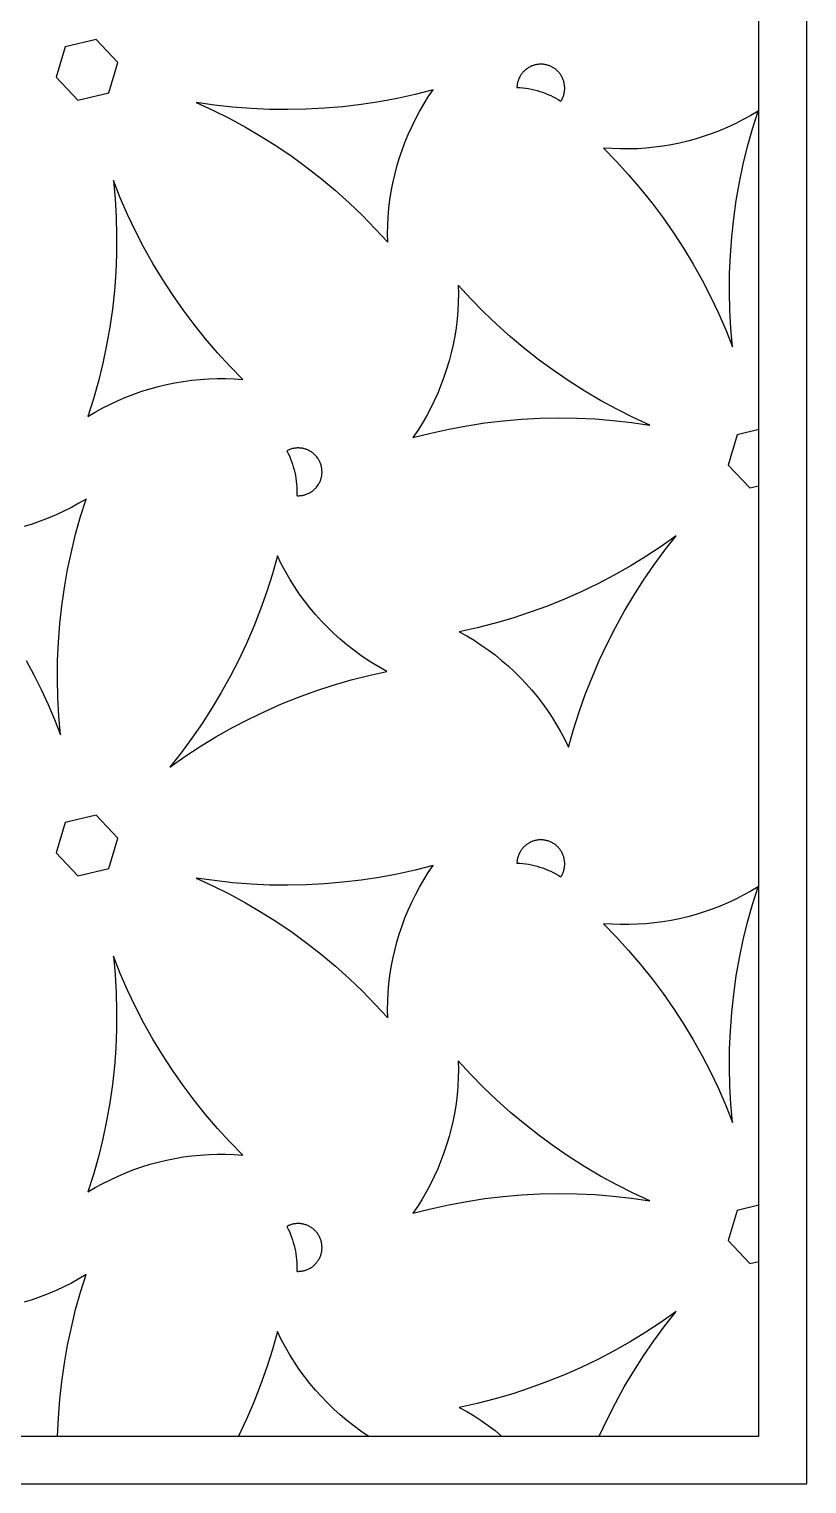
# Model space of a CAD drawing. Header units: millimetres. Extents: x 673 to 1358, y 599 to 1000.
# Drawn here: x 1260.9 to 1358.3, y 598.8 to 781.1 of the extents above; entities that cross this region are included whole.
import ezdxf

# ---------------------------------------------------------------- set-up
doc = ezdxf.new("R2010")
doc.units = ezdxf.units.MM
doc.layers.add('Layer 01', color=12, linetype='Continuous', true_color=0xde0000)

msp = doc.modelspace()

# ---------------------------------------------------------------- linework, layer by layer
at = {"layer": 'Layer 01'}
for p, q in [((1358.34, 598.75), (1358.34, 999.58)), ((1352.34, 604.75), (1352.34, 993.58)), ((1265.43, 778.86), (1264.3, 775.05)), ((1269.29, 779.78), (1265.43, 778.86)), ((1272.01, 776.9), (1269.29, 779.78)), ((1270.88, 773.09), (1272.01, 776.9)), ((1264.3, 775.05), (1267.02, 772.17)), ((1322.31, 774.99), (1322.27, 774.89)), ((1322.36, 775.08), (1322.31, 774.99)), ((1322.41, 775.17), (1322.36, 775.08)), ((1322.46, 775.26), (1322.41, 775.17)), ((1322.52, 775.35), (1322.46, 775.26)), ((1322.58, 775.43), (1322.52, 775.35)), ((1322.64, 775.52), (1322.58, 775.43)), ((1322.7, 775.6), (1322.64, 775.52)), ((1322.77, 775.68), (1322.7, 775.6)), ((1322.84, 775.75), (1322.77, 775.68)), ((1322.92, 775.83), (1322.84, 775.75)), ((1322.99, 775.9), (1322.92, 775.83)), ((1323.07, 775.97), (1322.99, 775.9)), ((1323.15, 776.04), (1323.07, 775.97)), ((1323.23, 776.1), (1323.15, 776.04)), ((1323.32, 776.16), (1323.23, 776.1)), ((1323.41, 776.22), (1323.32, 776.16)), ((1323.49, 776.27), (1323.41, 776.22)), ((1323.59, 776.32), (1323.49, 776.27)), ((1323.68, 776.37), (1323.59, 776.32)), ((1323.77, 776.41), (1323.68, 776.37)), ((1323.87, 776.46), (1323.77, 776.41)), ((1323.97, 776.49), (1323.87, 776.46)), ((1324.06, 776.53), (1323.97, 776.49)), ((1324.16, 776.56), (1324.06, 776.53)), ((1324.26, 776.59), (1324.16, 776.56)), ((1324.37, 776.61), (1324.26, 776.59)), ((1324.47, 776.63), (1324.37, 776.61)), ((1324.57, 776.65), (1324.47, 776.63)), ((1324.67, 776.66), (1324.57, 776.65)), ((1324.78, 776.67), (1324.67, 776.66)), ((1324.88, 776.68), (1324.78, 776.67)), ((1324.99, 776.68), (1324.88, 776.68)), ((1325.09, 776.68), (1324.99, 776.68)), ((1325.19, 776.68), (1325.09, 776.68)), ((1325.3, 776.67), (1325.19, 776.68)), ((1325.4, 776.66), (1325.3, 776.67)), ((1325.51, 776.64), (1325.4, 776.66)), ((1325.61, 776.62), (1325.51, 776.64)), ((1325.71, 776.6), (1325.61, 776.62)), ((1325.81, 776.57), (1325.71, 776.6)), ((1325.91, 776.54), (1325.81, 776.57)), ((1326.01, 776.51), (1325.91, 776.54)), ((1326.11, 776.47), (1326.01, 776.51)), ((1326.2, 776.43), (1326.11, 776.47)), ((1326.3, 776.39), (1326.2, 776.43)), ((1326.39, 776.34), (1326.3, 776.39)), ((1326.48, 776.29), (1326.39, 776.34)), ((1326.57, 776.24), (1326.48, 776.29)), ((1326.66, 776.19), (1326.57, 776.24)), ((1326.75, 776.13), (1326.66, 776.19)), ((1326.83, 776.06), (1326.75, 776.13)), ((1326.91, 776), (1326.83, 776.06)), ((1326.99, 775.93), (1326.91, 776)), ((1327.07, 775.86), (1326.99, 775.93)), ((1327.14, 775.79), (1327.07, 775.86)), ((1327.22, 775.71), (1327.14, 775.79)), ((1327.28, 775.63), (1327.22, 775.71)), ((1327.35, 775.55), (1327.28, 775.63)), ((1327.41, 775.47), (1327.35, 775.55)), ((1327.48, 775.39), (1327.41, 775.47)), ((1327.53, 775.3), (1327.48, 775.39)), ((1327.59, 775.21), (1327.53, 775.3)), ((1327.64, 775.12), (1327.59, 775.21)), ((1327.69, 775.03), (1327.64, 775.12)), ((1327.73, 774.93), (1327.69, 775.03)), ((1327.77, 774.84), (1327.73, 774.93)), ((1267.02, 772.17), (1270.88, 773.09)), ((1311.51, 773.47), (1309.28, 772.89)), ((1310.91, 772.58), (1311.51, 773.47)), ((1322.03, 773.99), (1322.02, 773.88)), ((1322.02, 773.88), (1322.02, 773.78)), ((1322.02, 773.78), (1322.38, 773.76)), ((1322.04, 774.09), (1322.03, 773.99)), ((1322.06, 774.19), (1322.04, 774.09)), ((1322.08, 774.3), (1322.06, 774.19)), ((1322.1, 774.4), (1322.08, 774.3)), ((1322.13, 774.5), (1322.1, 774.4)), ((1322.16, 774.6), (1322.13, 774.5)), ((1322.19, 774.7), (1322.16, 774.6)), ((1322.23, 774.79), (1322.19, 774.7)), ((1322.27, 774.89), (1322.23, 774.79)), ((1322.38, 773.76), (1322.74, 773.73)), ((1322.74, 773.73), (1323.11, 773.68)), ((1323.11, 773.68), (1323.47, 773.62)), ((1323.47, 773.62), (1323.82, 773.56)), ((1323.82, 773.56), (1324.18, 773.48)), ((1324.18, 773.48), (1324.53, 773.38)), ((1324.53, 773.38), (1324.88, 773.28)), ((1324.88, 773.28), (1325.23, 773.16)), ((1325.23, 773.16), (1325.57, 773.04)), ((1327.81, 774.74), (1327.77, 774.84)), ((1327.85, 774.64), (1327.81, 774.74)), ((1327.88, 774.54), (1327.85, 774.64)), ((1327.91, 774.44), (1327.88, 774.54)), ((1327.93, 774.34), (1327.91, 774.44)), ((1327.92, 773), (1327.94, 773.1)), ((1327.95, 774.24), (1327.93, 774.34)), ((1327.94, 773.1), (1327.96, 773.2)), ((1327.97, 774.14), (1327.95, 774.24)), ((1327.96, 773.2), (1327.98, 773.3)), ((1327.98, 774.03), (1327.97, 774.14)), ((1327.99, 773.93), (1327.98, 774.03)), ((1327.98, 773.3), (1327.99, 773.41)), ((1328, 773.82), (1327.99, 773.93)), ((1327.99, 773.41), (1328, 773.51)), ((1328, 773.72), (1328, 773.82)), ((1328, 773.62), (1328, 773.72)), ((1328, 773.51), (1328, 773.62)), ((1284.11, 771.57), (1281.83, 771.9)), ((1281.83, 771.9), (1283.92, 770.94)), ((1286.4, 771.31), (1284.11, 771.57)), ((1288.7, 771.13), (1286.4, 771.31)), ((1300.2, 771.35), (1297.91, 771.16)), ((1302.49, 771.63), (1300.2, 771.35)), ((1304.77, 771.97), (1302.49, 771.63)), ((1307.03, 772.4), (1304.77, 771.97)), ((1309.28, 772.89), (1307.03, 772.4)), ((1309.81, 770.75), (1310.35, 771.68)), ((1310.35, 771.68), (1310.91, 772.58)), ((1325.57, 773.04), (1325.9, 772.9)), ((1325.9, 772.9), (1326.24, 772.75)), ((1326.24, 772.75), (1326.56, 772.59)), ((1326.56, 772.59), (1326.89, 772.42)), ((1326.89, 772.42), (1327.2, 772.24)), ((1327.2, 772.24), (1327.51, 772.04)), ((1327.51, 772.04), (1327.57, 772.13)), ((1327.57, 772.13), (1327.62, 772.22)), ((1327.62, 772.22), (1327.67, 772.31)), ((1327.67, 772.31), (1327.72, 772.41)), ((1327.72, 772.41), (1327.76, 772.5)), ((1327.76, 772.5), (1327.8, 772.6)), ((1327.8, 772.6), (1327.83, 772.7)), ((1327.83, 772.7), (1327.87, 772.8)), ((1327.87, 772.8), (1327.9, 772.9)), ((1327.9, 772.9), (1327.92, 773)), ((1283.92, 770.94), (1285.98, 769.9)), ((1285.98, 769.9), (1288, 768.8)), ((1291, 771.02), (1288.7, 771.13)), ((1293.3, 770.99), (1291, 771.02)), ((1295.61, 771.04), (1293.3, 770.99)), ((1297.91, 771.16), (1295.61, 771.04)), ((1308.84, 768.85), (1309.31, 769.81)), ((1309.31, 769.81), (1309.81, 770.75)), ((1350.37, 769.74), (1349.42, 769.25)), ((1351.31, 770.25), (1350.37, 769.74)), ((1352.22, 770.8), (1351.31, 770.25)), ((1351.53, 768.6), (1352.22, 770.8)), ((1288, 768.8), (1289.99, 767.63)), ((1289.99, 767.63), (1291.93, 766.39)), ((1307.99, 766.89), (1308.4, 767.88)), ((1308.4, 767.88), (1308.84, 768.85)), ((1345.47, 767.65), (1344.45, 767.33)), ((1346.48, 768), (1345.47, 767.65)), ((1347.47, 768.39), (1346.48, 768)), ((1348.45, 768.8), (1347.47, 768.39)), ((1349.42, 769.25), (1348.45, 768.8)), ((1350.91, 766.38), (1351.53, 768.6)), ((1291.93, 766.39), (1293.84, 765.1)), ((1307.28, 764.88), (1307.62, 765.89)), ((1307.62, 765.89), (1307.99, 766.89)), ((1332.84, 766.17), (1334.45, 764.52)), ((1333.9, 766.1), (1332.84, 766.17)), ((1334.97, 766.06), (1333.9, 766.1)), ((1336.03, 766.06), (1334.97, 766.06)), ((1337.1, 766.09), (1336.03, 766.06)), ((1338.17, 766.16), (1337.1, 766.09)), ((1339.23, 766.27), (1338.17, 766.16)), ((1340.28, 766.41), (1339.23, 766.27)), ((1341.34, 766.59), (1340.28, 766.41)), ((1342.38, 766.8), (1341.34, 766.59)), ((1343.42, 767.05), (1342.38, 766.8)), ((1344.45, 767.33), (1343.42, 767.05)), ((1350.36, 764.14), (1350.91, 766.38)), ((1293.84, 765.1), (1295.7, 763.74)), ((1306.98, 763.86), (1307.28, 764.88)), ((1334.45, 764.52), (1336, 762.82)), ((1349.89, 761.89), (1350.36, 764.14)), ((1295.7, 763.74), (1297.51, 762.32)), ((1297.51, 762.32), (1299.28, 760.84)), ((1306.47, 761.79), (1306.71, 762.83)), ((1306.71, 762.83), (1306.98, 763.86)), ((1336, 762.82), (1337.5, 761.08)), ((1272.32, 759.95), (1271.47, 762.09)), ((1271.47, 762.09), (1271.68, 759.8)), ((1299.28, 760.84), (1300.99, 759.3)), ((1306.11, 759.68), (1306.27, 760.74)), ((1306.27, 760.74), (1306.47, 761.79)), ((1337.5, 761.08), (1338.94, 759.28)), ((1349.49, 759.62), (1349.89, 761.89)), ((1271.68, 759.8), (1271.81, 757.5)), ((1273.24, 757.84), (1272.32, 759.95)), ((1300.99, 759.3), (1302.66, 757.71)), ((1305.89, 757.56), (1305.98, 758.62)), ((1305.98, 758.62), (1306.11, 759.68)), ((1338.94, 759.28), (1340.32, 757.43)), ((1349.17, 757.34), (1349.49, 759.62)), ((1271.81, 757.5), (1271.86, 755.2)), ((1274.23, 755.76), (1273.24, 757.84)), ((1302.66, 757.71), (1304.27, 756.06)), ((1305.83, 756.5), (1305.89, 757.56)), ((1340.32, 757.43), (1341.64, 755.54)), ((1348.92, 755.05), (1349.17, 757.34)), ((1271.86, 755.2), (1271.84, 752.89)), ((1275.29, 753.71), (1274.23, 755.76)), ((1304.27, 756.06), (1305.82, 754.36)), ((1305.81, 755.43), (1305.83, 756.5)), ((1305.82, 754.36), (1305.81, 755.43)), ((1341.64, 755.54), (1342.89, 753.61)), ((1348.75, 752.75), (1348.92, 755.05)), ((1276.41, 751.7), (1275.29, 753.71)), ((1342.89, 753.61), (1344.08, 751.64)), ((1271.84, 752.89), (1271.75, 750.59)), ((1277.6, 749.73), (1276.41, 751.7)), ((1344.08, 751.64), (1345.21, 749.63)), ((1348.65, 750.45), (1348.75, 752.75)), ((1271.75, 750.59), (1271.58, 748.29)), ((1278.86, 747.8), (1277.6, 749.73)), ((1345.21, 749.63), (1346.27, 747.58)), ((1348.63, 748.15), (1348.65, 750.45)), ((1271.58, 748.29), (1271.33, 746)), ((1280.18, 745.91), (1278.86, 747.8)), ((1316.23, 747.29), (1314.67, 748.98)), ((1314.67, 748.98), (1314.69, 747.92)), ((1314.69, 747.92), (1314.67, 746.85)), ((1346.27, 747.58), (1347.26, 745.5)), ((1348.69, 745.85), (1348.63, 748.15)), ((1271.33, 746), (1271, 743.72)), ((1281.56, 744.07), (1280.18, 745.91)), ((1314.61, 745.78), (1314.52, 744.72)), ((1314.67, 746.85), (1314.61, 745.78)), ((1317.84, 745.64), (1316.23, 747.29)), ((1348.82, 743.55), (1348.69, 745.85)), ((1283, 742.27), (1281.56, 744.07)), ((1314.52, 744.72), (1314.39, 743.66)), ((1319.5, 744.05), (1317.84, 745.64)), ((1321.22, 742.51), (1319.5, 744.05)), ((1347.26, 745.5), (1348.18, 743.39)), ((1271, 743.72), (1270.61, 741.46)), ((1284.49, 740.52), (1283, 742.27)), ((1314.22, 742.61), (1314.02, 741.56)), ((1314.39, 743.66), (1314.22, 742.61)), ((1322.99, 741.03), (1321.22, 742.51)), ((1348.18, 743.39), (1349.03, 741.25)), ((1349.03, 741.25), (1348.82, 743.55)), ((1270.61, 741.46), (1270.13, 739.2)), ((1286.05, 738.82), (1284.49, 740.52)), ((1313.79, 740.52), (1313.52, 739.49)), ((1314.02, 741.56), (1313.79, 740.52)), ((1324.8, 739.61), (1322.99, 741.03)), ((1270.13, 739.2), (1269.59, 736.96)), ((1287.66, 737.17), (1286.05, 738.82)), ((1313.21, 738.46), (1312.87, 737.45)), ((1313.52, 739.49), (1313.21, 738.46)), ((1326.66, 738.25), (1324.8, 739.61)), ((1269.59, 736.96), (1268.97, 734.74)), ((1278.11, 736.54), (1279.16, 736.76)), ((1279.16, 736.76), (1280.21, 736.93)), ((1280.21, 736.93), (1281.27, 737.08)), ((1281.27, 737.08), (1282.33, 737.18)), ((1282.33, 737.18), (1283.4, 737.25)), ((1283.4, 737.25), (1284.46, 737.29)), ((1284.46, 737.29), (1285.53, 737.29)), ((1285.53, 737.29), (1286.6, 737.25)), ((1286.6, 737.25), (1287.66, 737.17)), ((1312.87, 737.45), (1312.5, 736.45)), ((1328.56, 736.95), (1326.66, 738.25)), ((1330.51, 735.72), (1328.56, 736.95)), ((1272.04, 734.54), (1273.02, 734.96)), ((1273.02, 734.96), (1274.02, 735.35)), ((1274.02, 735.35), (1275.03, 735.7)), ((1275.03, 735.7), (1276.05, 736.01)), ((1276.05, 736.01), (1277.08, 736.3)), ((1277.08, 736.3), (1278.11, 736.54)), ((1312.1, 735.46), (1311.66, 734.49)), ((1312.5, 736.45), (1312.1, 735.46)), ((1332.49, 734.55), (1330.51, 735.72)), ((1268.97, 734.74), (1268.27, 732.55)), ((1268.27, 732.55), (1269.19, 733.09)), ((1269.19, 733.09), (1270.12, 733.61)), ((1270.12, 733.61), (1271.08, 734.09)), ((1271.08, 734.09), (1272.04, 734.54)), ((1311.19, 733.53), (1310.68, 732.59)), ((1311.66, 734.49), (1311.19, 733.53)), ((1334.51, 733.45), (1332.49, 734.55)), ((1336.57, 732.41), (1334.51, 733.45)), ((1310.15, 731.67), (1309.58, 730.76)), ((1310.68, 732.59), (1310.15, 731.67)), ((1313.47, 730.95), (1315.73, 731.37)), ((1315.73, 731.37), (1318.01, 731.72)), ((1318.01, 731.72), (1320.3, 731.99)), ((1320.3, 731.99), (1322.59, 732.19)), ((1322.59, 732.19), (1324.89, 732.31)), ((1324.89, 732.31), (1327.19, 732.36)), ((1327.19, 732.36), (1329.5, 732.32)), ((1329.5, 732.32), (1331.8, 732.22)), ((1331.8, 732.22), (1334.09, 732.04)), ((1334.09, 732.04), (1336.38, 731.78)), ((1336.38, 731.78), (1338.66, 731.44)), ((1338.66, 731.44), (1336.57, 732.41)), ((1309.58, 730.76), (1308.99, 729.88)), ((1308.99, 729.88), (1311.22, 730.45)), ((1311.22, 730.45), (1313.47, 730.95)), ((1349.61, 730.25), (1348.48, 726.45)), ((1352.34, 730.9), (1349.61, 730.25)), ((1293.28, 728.28), (1293.18, 728.23)), ((1293.18, 728.23), (1293.35, 727.91)), ((1293.37, 728.32), (1293.28, 728.28)), ((1293.35, 727.91), (1293.5, 727.58)), ((1293.47, 728.36), (1293.37, 728.32)), ((1293.56, 728.4), (1293.47, 728.36)), ((1293.5, 727.58), (1293.64, 727.24)), ((1293.66, 728.44), (1293.56, 728.4)), ((1293.76, 728.47), (1293.66, 728.44)), ((1293.86, 728.5), (1293.76, 728.47)), ((1293.96, 728.52), (1293.86, 728.5)), ((1294.07, 728.54), (1293.96, 728.52)), ((1294.17, 728.56), (1294.07, 728.54)), ((1294.27, 728.57), (1294.17, 728.56)), ((1294.38, 728.58), (1294.27, 728.57)), ((1294.48, 728.59), (1294.38, 728.58)), ((1294.59, 728.59), (1294.48, 728.59)), ((1294.69, 728.59), (1294.59, 728.59)), ((1294.79, 728.58), (1294.69, 728.59)), ((1294.9, 728.57), (1294.79, 728.58)), ((1295, 728.56), (1294.9, 728.57)), ((1295.1, 728.55), (1295, 728.56)), ((1295.21, 728.53), (1295.1, 728.55)), ((1295.31, 728.5), (1295.21, 728.53)), ((1295.41, 728.48), (1295.31, 728.5)), ((1295.51, 728.45), (1295.41, 728.48)), ((1295.61, 728.42), (1295.51, 728.45)), ((1295.71, 728.38), (1295.61, 728.42)), ((1295.8, 728.34), (1295.71, 728.38)), ((1295.9, 728.29), (1295.8, 728.34)), ((1295.99, 728.25), (1295.9, 728.29)), ((1296.08, 728.2), (1295.99, 728.25)), ((1296.17, 728.15), (1296.08, 728.2)), ((1296.26, 728.09), (1296.17, 728.15)), ((1296.35, 728.03), (1296.26, 728.09)), ((1296.43, 727.97), (1296.35, 728.03)), ((1296.51, 727.9), (1296.43, 727.97)), ((1296.59, 727.83), (1296.51, 727.9)), ((1296.67, 727.76), (1296.59, 727.83)), ((1296.74, 727.69), (1296.67, 727.76)), ((1296.81, 727.61), (1296.74, 727.69)), ((1296.88, 727.54), (1296.81, 727.61)), ((1296.95, 727.46), (1296.88, 727.54)), ((1293.64, 727.24), (1293.78, 726.9)), ((1293.78, 726.9), (1293.9, 726.56)), ((1293.9, 726.56), (1294, 726.21)), ((1294, 726.21), (1294.1, 725.86)), ((1294.1, 725.86), (1294.18, 725.5)), ((1297.01, 727.37), (1296.95, 727.46)), ((1297.07, 727.29), (1297.01, 727.37)), ((1297.13, 727.2), (1297.07, 727.29)), ((1297.18, 727.11), (1297.13, 727.2)), ((1297.24, 727.02), (1297.18, 727.11)), ((1297.28, 726.93), (1297.24, 727.02)), ((1297.33, 726.83), (1297.28, 726.93)), ((1297.37, 726.74), (1297.33, 726.83)), ((1297.41, 726.64), (1297.37, 726.74)), ((1297.44, 726.54), (1297.41, 726.64)), ((1297.47, 726.44), (1297.44, 726.54)), ((1297.5, 726.34), (1297.47, 726.44)), ((1297.53, 726.24), (1297.5, 726.34)), ((1297.55, 726.14), (1297.53, 726.24)), ((1297.56, 726.04), (1297.55, 726.14)), ((1297.58, 725.93), (1297.56, 726.04)), ((1297.59, 725.83), (1297.58, 725.93)), ((1297.59, 725.73), (1297.59, 725.83)), ((1297.6, 725.62), (1297.59, 725.73)), ((1348.48, 726.45), (1351.21, 723.57)), ((1294.18, 725.5), (1294.26, 725.15)), ((1294.26, 725.15), (1294.32, 724.79)), ((1294.32, 724.79), (1294.37, 724.43)), ((1294.37, 724.43), (1294.4, 724.06)), ((1294.4, 724.06), (1294.43, 723.7)), ((1296.98, 723.78), (1297.04, 723.86)), ((1297.04, 723.86), (1297.1, 723.95)), ((1297.1, 723.95), (1297.16, 724.03)), ((1297.16, 724.03), (1297.21, 724.12)), ((1297.21, 724.12), (1297.26, 724.22)), ((1297.26, 724.22), (1297.31, 724.31)), ((1297.31, 724.31), (1297.35, 724.4)), ((1297.35, 724.4), (1297.39, 724.5)), ((1297.39, 724.5), (1297.43, 724.6)), ((1297.43, 724.6), (1297.46, 724.7)), ((1297.46, 724.7), (1297.49, 724.8)), ((1297.49, 724.8), (1297.51, 724.9)), ((1297.51, 724.9), (1297.54, 725)), ((1297.54, 725), (1297.56, 725.1)), ((1297.56, 725.1), (1297.57, 725.21)), ((1297.57, 725.21), (1297.58, 725.31)), ((1297.58, 725.31), (1297.59, 725.41)), ((1297.59, 725.41), (1297.6, 725.52)), ((1297.6, 725.52), (1297.6, 725.62)), ((1268.04, 722.19), (1267.12, 721.65)), ((1267.35, 720.01), (1268.04, 722.19)), ((1294.43, 723.7), (1294.44, 723.34)), ((1294.44, 722.97), (1294.43, 722.61)), ((1294.43, 722.61), (1294.53, 722.6)), ((1294.44, 723.34), (1294.44, 722.97)), ((1294.53, 722.6), (1294.64, 722.6)), ((1294.64, 722.6), (1294.74, 722.6)), ((1294.74, 722.6), (1294.85, 722.61)), ((1294.85, 722.61), (1294.95, 722.62)), ((1294.95, 722.62), (1295.05, 722.64)), ((1295.05, 722.64), (1295.16, 722.65)), ((1295.16, 722.65), (1295.26, 722.67)), ((1295.26, 722.67), (1295.36, 722.7)), ((1295.36, 722.7), (1295.46, 722.73)), ((1295.46, 722.73), (1295.56, 722.76)), ((1295.56, 722.76), (1295.66, 722.79)), ((1295.66, 722.79), (1295.75, 722.83)), ((1295.75, 722.83), (1295.85, 722.87)), ((1295.85, 722.87), (1295.94, 722.92)), ((1295.94, 722.92), (1296.04, 722.97)), ((1296.04, 722.97), (1296.13, 723.02)), ((1296.13, 723.02), (1296.22, 723.07)), ((1296.22, 723.07), (1296.3, 723.13)), ((1296.3, 723.13), (1296.39, 723.19)), ((1296.39, 723.19), (1296.47, 723.26)), ((1296.47, 723.26), (1296.55, 723.32)), ((1296.55, 723.32), (1296.63, 723.39)), ((1296.63, 723.39), (1296.7, 723.46)), ((1296.7, 723.46), (1296.78, 723.54)), ((1296.78, 723.54), (1296.85, 723.61)), ((1296.85, 723.61), (1296.92, 723.69)), ((1296.92, 723.69), (1296.98, 723.78)), ((1351.21, 723.57), (1352.34, 723.84)), ((1264.27, 720.2), (1263.29, 719.78)), ((1265.24, 720.65), (1264.27, 720.2)), ((1266.19, 721.13), (1265.24, 720.65)), ((1267.12, 721.65), (1266.19, 721.13)), ((1261.28, 719.05), (1260.27, 718.73)), ((1262.29, 719.4), (1261.28, 719.05)), ((1263.29, 719.78), (1262.29, 719.4)), ((1266.73, 717.8), (1267.35, 720.01)), ((1266.19, 715.58), (1266.73, 717.8)), ((1341.97, 717.56), (1340.09, 716.23)), ((1340.55, 715.76), (1341.97, 717.56)), ((1265.72, 713.34), (1266.19, 715.58)), ((1292.01, 715.06), (1291.38, 712.81)), ((1292.49, 714.07), (1292.01, 715.06)), ((1338.17, 714.97), (1336.2, 713.77)), ((1340.09, 716.23), (1338.17, 714.97)), ((1339.18, 713.91), (1340.55, 715.76)), ((1265.32, 711.08), (1265.72, 713.34)), ((1293.01, 713.1), (1292.49, 714.07)), ((1293.56, 712.15), (1293.01, 713.1)), ((1336.2, 713.77), (1334.19, 712.64)), ((1337.88, 712.02), (1339.18, 713.91)), ((1264.99, 708.81), (1265.32, 711.08)), ((1291.38, 712.81), (1290.67, 710.59)), ((1294.14, 711.22), (1293.56, 712.15)), ((1294.75, 710.31), (1294.14, 711.22)), ((1332.15, 711.57), (1330.08, 710.57)), ((1334.19, 712.64), (1332.15, 711.57)), ((1336.64, 710.08), (1337.88, 712.02)), ((1290.67, 710.59), (1289.89, 708.39)), ((1295.4, 709.42), (1294.75, 710.31)), ((1296.07, 708.56), (1295.4, 709.42)), ((1327.97, 709.64), (1325.83, 708.78)), ((1330.08, 710.57), (1327.97, 709.64)), ((1335.46, 708.11), (1336.64, 710.08)), ((1264.74, 706.54), (1264.99, 708.81)), ((1289.89, 708.39), (1289.04, 706.22)), ((1296.78, 707.72), (1296.07, 708.56)), ((1297.51, 706.9), (1296.78, 707.72)), ((1323.67, 707.99), (1321.48, 707.27)), ((1325.83, 708.78), (1323.67, 707.99)), ((1334.35, 706.09), (1335.46, 708.11)), ((1264.57, 704.25), (1264.74, 706.54)), ((1289.04, 706.22), (1288.12, 704.07)), ((1298.28, 706.11), (1297.51, 706.9)), ((1299.07, 705.35), (1298.28, 706.11)), ((1317.04, 706.06), (1314.79, 705.56)), ((1319.27, 706.63), (1317.04, 706.06)), ((1321.48, 707.27), (1319.27, 706.63)), ((1333.31, 704.04), (1334.35, 706.09)), ((1264.47, 701.96), (1264.57, 704.25)), ((1288.12, 704.07), (1287.13, 701.96)), ((1299.88, 704.61), (1299.07, 705.35)), ((1300.72, 703.9), (1299.88, 704.61)), ((1301.59, 703.23), (1300.72, 703.9)), ((1314.79, 705.56), (1315.72, 705.03)), ((1315.72, 705.03), (1316.64, 704.48)), ((1316.64, 704.48), (1317.54, 703.89)), ((1317.54, 703.89), (1318.42, 703.28)), ((1332.33, 701.96), (1333.31, 704.04)), ((1302.47, 702.58), (1301.59, 703.23)), ((1303.38, 701.96), (1302.47, 702.58)), ((1318.42, 703.28), (1319.27, 702.64)), ((1319.27, 702.64), (1320.1, 701.96)), ((1260.51, 701.96), (1261.49, 700.15)), ((1261.49, 700.15), (1262.41, 698.31)), ((1264.45, 699.63), (1264.47, 701.96)), ((1287.13, 701.96), (1286.09, 699.93)), ((1304.14, 701.48), (1303.38, 701.96)), ((1303.46, 700.08), (1305.71, 700.58)), ((1304.92, 701.02), (1304.14, 701.48)), ((1305.71, 700.58), (1304.92, 701.02)), ((1320.1, 701.96), (1320.91, 701.27)), ((1320.91, 701.27), (1321.69, 700.54)), ((1321.69, 700.54), (1322.45, 699.79)), ((1331.42, 699.84), (1332.33, 701.96)), ((1264.5, 697.3), (1264.45, 699.63)), ((1286.09, 699.93), (1284.98, 697.94)), ((1296.83, 698.15), (1299.01, 698.87)), ((1299.01, 698.87), (1301.23, 699.51)), ((1301.23, 699.51), (1303.46, 700.08)), ((1322.45, 699.79), (1323.18, 699.02)), ((1323.18, 699.02), (1323.89, 698.22)), ((1330.58, 697.69), (1331.42, 699.84)), ((1262.41, 698.31), (1263.28, 696.45)), ((1264.63, 694.97), (1264.5, 697.3)), ((1284.98, 697.94), (1283.81, 695.99)), ((1290.42, 695.57), (1292.53, 696.5)), ((1292.53, 696.5), (1294.66, 697.36)), ((1294.66, 697.36), (1296.83, 698.15)), ((1323.89, 698.22), (1324.57, 697.4)), ((1324.57, 697.4), (1325.22, 696.56)), ((1325.22, 696.56), (1325.84, 695.69)), ((1329.81, 695.51), (1330.58, 697.69)), ((1263.28, 696.45), (1264.09, 694.56)), ((1264.84, 692.65), (1264.63, 694.97)), ((1283.81, 695.99), (1282.58, 694.07)), ((1288.34, 694.57), (1290.42, 695.57)), ((1325.84, 695.69), (1326.43, 694.8)), ((1326.43, 694.8), (1326.99, 693.9)), ((1329.11, 693.3), (1329.81, 695.51)), ((1264.09, 694.56), (1264.84, 692.65)), ((1282.58, 694.07), (1281.29, 692.2)), ((1284.3, 692.37), (1286.3, 693.5)), ((1286.3, 693.5), (1288.34, 694.57)), ((1326.99, 693.9), (1327.52, 692.98)), ((1327.52, 692.98), (1328.02, 692.04)), ((1328.49, 691.08), (1329.11, 693.3)), ((1281.29, 692.2), (1279.93, 690.36)), ((1280.4, 689.9), (1282.33, 691.17)), ((1282.33, 691.17), (1284.3, 692.37)), ((1328.02, 692.04), (1328.49, 691.08)), ((1279.93, 690.36), (1278.52, 688.58)), ((1278.52, 688.58), (1280.4, 689.9)), ((1269.29, 682.57), (1265.43, 681.65)), ((1272.01, 679.69), (1269.29, 682.57)), ((1265.43, 681.65), (1264.3, 677.85)), ((1270.88, 675.89), (1272.01, 679.69)), ((1322.64, 678.31), (1322.58, 678.23)), ((1322.7, 678.39), (1322.64, 678.31)), ((1322.77, 678.47), (1322.7, 678.39)), ((1322.84, 678.55), (1322.77, 678.47)), ((1322.92, 678.62), (1322.84, 678.55)), ((1322.99, 678.69), (1322.92, 678.62)), ((1323.07, 678.76), (1322.99, 678.69)), ((1323.15, 678.83), (1323.07, 678.76)), ((1323.23, 678.89), (1323.15, 678.83)), ((1323.32, 678.95), (1323.23, 678.89)), ((1323.41, 679.01), (1323.32, 678.95)), ((1323.49, 679.06), (1323.41, 679.01)), ((1323.59, 679.11), (1323.49, 679.06)), ((1323.68, 679.16), (1323.59, 679.11)), ((1323.77, 679.21), (1323.68, 679.16)), ((1323.87, 679.25), (1323.77, 679.21)), ((1323.97, 679.29), (1323.87, 679.25)), ((1324.06, 679.32), (1323.97, 679.29)), ((1324.16, 679.35), (1324.06, 679.32)), ((1324.26, 679.38), (1324.16, 679.35)), ((1324.37, 679.4), (1324.26, 679.38)), ((1324.47, 679.43), (1324.37, 679.4)), ((1324.57, 679.44), (1324.47, 679.43)), ((1324.67, 679.46), (1324.57, 679.44)), ((1324.78, 679.47), (1324.67, 679.46)), ((1324.88, 679.47), (1324.78, 679.47)), ((1324.99, 679.47), (1324.88, 679.47)), ((1325.09, 679.47), (1324.99, 679.47)), ((1325.19, 679.47), (1325.09, 679.47)), ((1325.3, 679.46), (1325.19, 679.47)), ((1325.4, 679.45), (1325.3, 679.46)), ((1325.51, 679.43), (1325.4, 679.45)), ((1325.61, 679.41), (1325.51, 679.43)), ((1325.71, 679.39), (1325.61, 679.41)), ((1325.81, 679.37), (1325.71, 679.39)), ((1325.91, 679.34), (1325.81, 679.37)), ((1326.01, 679.3), (1325.91, 679.34)), ((1326.11, 679.27), (1326.01, 679.3)), ((1326.2, 679.23), (1326.11, 679.27)), ((1326.3, 679.18), (1326.2, 679.23)), ((1326.39, 679.14), (1326.3, 679.18)), ((1326.48, 679.09), (1326.39, 679.14)), ((1326.57, 679.03), (1326.48, 679.09)), ((1326.66, 678.98), (1326.57, 679.03)), ((1326.75, 678.92), (1326.66, 678.98)), ((1326.83, 678.86), (1326.75, 678.92)), ((1326.91, 678.79), (1326.83, 678.86)), ((1326.99, 678.72), (1326.91, 678.79)), ((1327.07, 678.65), (1326.99, 678.72)), ((1327.14, 678.58), (1327.07, 678.65)), ((1327.22, 678.51), (1327.14, 678.58)), ((1327.28, 678.43), (1327.22, 678.51)), ((1327.35, 678.35), (1327.28, 678.43)), ((1327.41, 678.26), (1327.35, 678.35)), ((1327.48, 678.18), (1327.41, 678.26)), ((1264.3, 677.85), (1267.02, 674.97)), ((1322.03, 676.78), (1322.02, 676.67)), ((1322.02, 676.67), (1322.02, 676.57)), ((1322.02, 676.57), (1322.38, 676.55)), ((1322.04, 676.88), (1322.03, 676.78)), ((1322.06, 676.99), (1322.04, 676.88)), ((1322.08, 677.09), (1322.06, 676.99)), ((1322.1, 677.19), (1322.08, 677.09)), ((1322.13, 677.29), (1322.1, 677.19)), ((1322.16, 677.39), (1322.13, 677.29)), ((1322.19, 677.49), (1322.16, 677.39)), ((1322.23, 677.59), (1322.19, 677.49)), ((1322.27, 677.68), (1322.23, 677.59)), ((1322.31, 677.78), (1322.27, 677.68)), ((1322.36, 677.87), (1322.31, 677.78)), ((1322.41, 677.96), (1322.36, 677.87)), ((1322.38, 676.55), (1322.74, 676.52)), ((1322.46, 678.05), (1322.41, 677.96)), ((1322.52, 678.14), (1322.46, 678.05)), ((1322.58, 678.23), (1322.52, 678.14)), ((1322.74, 676.52), (1323.11, 676.47)), ((1323.11, 676.47), (1323.47, 676.42)), ((1327.53, 678.09), (1327.48, 678.18)), ((1327.59, 678), (1327.53, 678.09)), ((1327.64, 677.91), (1327.59, 678)), ((1327.69, 677.82), (1327.64, 677.91)), ((1327.73, 677.73), (1327.69, 677.82)), ((1327.77, 677.63), (1327.73, 677.73)), ((1327.81, 677.53), (1327.77, 677.63)), ((1327.85, 677.44), (1327.81, 677.53)), ((1327.88, 677.34), (1327.85, 677.44)), ((1327.91, 677.24), (1327.88, 677.34)), ((1327.93, 677.13), (1327.91, 677.24)), ((1327.95, 677.03), (1327.93, 677.13)), ((1327.97, 676.93), (1327.95, 677.03)), ((1327.98, 676.83), (1327.97, 676.93)), ((1327.99, 676.72), (1327.98, 676.83)), ((1328, 676.62), (1327.99, 676.72)), ((1328, 676.51), (1328, 676.62)), ((1328, 676.41), (1328, 676.51)), ((1267.02, 674.97), (1270.88, 675.89)), ((1284.11, 674.36), (1281.83, 674.69)), ((1281.83, 674.69), (1283.92, 673.73)), ((1304.77, 674.77), (1302.49, 674.42)), ((1307.03, 675.19), (1304.77, 674.77)), ((1309.28, 675.69), (1307.03, 675.19)), ((1311.51, 676.26), (1309.28, 675.69)), ((1310.35, 674.47), (1310.91, 675.37)), ((1310.91, 675.37), (1311.51, 676.26)), ((1323.47, 676.42), (1323.82, 676.35)), ((1323.82, 676.35), (1324.18, 676.27)), ((1324.18, 676.27), (1324.53, 676.18)), ((1324.53, 676.18), (1324.88, 676.07)), ((1324.88, 676.07), (1325.23, 675.96)), ((1325.23, 675.96), (1325.57, 675.83)), ((1325.57, 675.83), (1325.9, 675.69)), ((1325.9, 675.69), (1326.24, 675.54)), ((1326.24, 675.54), (1326.56, 675.38)), ((1326.56, 675.38), (1326.89, 675.21)), ((1326.89, 675.21), (1327.2, 675.03)), ((1327.2, 675.03), (1327.51, 674.84)), ((1327.51, 674.84), (1327.57, 674.92)), ((1327.57, 674.92), (1327.62, 675.01)), ((1327.62, 675.01), (1327.67, 675.11)), ((1327.67, 675.11), (1327.72, 675.2)), ((1327.72, 675.2), (1327.76, 675.29)), ((1327.76, 675.29), (1327.8, 675.39)), ((1327.8, 675.39), (1327.83, 675.49)), ((1327.83, 675.49), (1327.87, 675.59)), ((1327.87, 675.59), (1327.9, 675.69)), ((1327.9, 675.69), (1327.92, 675.79)), ((1327.92, 675.79), (1327.94, 675.89)), ((1327.94, 675.89), (1327.96, 675.99)), ((1327.96, 675.99), (1327.98, 676.1)), ((1327.98, 676.1), (1327.99, 676.2)), ((1327.99, 676.2), (1328, 676.3)), ((1328, 676.3), (1328, 676.41)), ((1283.92, 673.73), (1285.98, 672.69)), ((1286.4, 674.1), (1284.11, 674.36)), ((1288.7, 673.92), (1286.4, 674.1)), ((1291, 673.81), (1288.7, 673.92)), ((1293.3, 673.78), (1291, 673.81)), ((1295.61, 673.83), (1293.3, 673.78)), ((1297.91, 673.95), (1295.61, 673.83)), ((1300.2, 674.15), (1297.91, 673.95)), ((1302.49, 674.42), (1300.2, 674.15)), ((1309.31, 672.6), (1309.81, 673.54)), ((1309.81, 673.54), (1310.35, 674.47)), ((1351.31, 673.04), (1350.37, 672.53)), ((1352.22, 673.59), (1351.31, 673.04)), ((1351.53, 671.39), (1352.22, 673.59)), ((1285.98, 672.69), (1288, 671.59)), ((1288, 671.59), (1289.99, 670.42)), ((1308.4, 670.67), (1308.84, 671.65)), ((1308.84, 671.65), (1309.31, 672.6)), ((1347.47, 671.18), (1346.48, 670.79)), ((1348.45, 671.6), (1347.47, 671.18)), ((1349.42, 672.05), (1348.45, 671.6)), ((1350.37, 672.53), (1349.42, 672.05)), ((1350.91, 669.17), (1351.53, 671.39)), ((1289.99, 670.42), (1291.93, 669.19)), ((1291.93, 669.19), (1293.84, 667.89)), ((1307.62, 668.69), (1307.99, 669.69)), ((1307.99, 669.69), (1308.4, 670.67)), ((1340.28, 669.2), (1339.23, 669.06)), ((1341.34, 669.38), (1340.28, 669.2)), ((1342.38, 669.59), (1341.34, 669.38)), ((1343.42, 669.84), (1342.38, 669.59)), ((1344.45, 670.12), (1343.42, 669.84)), ((1345.47, 670.44), (1344.45, 670.12)), ((1346.48, 670.79), (1345.47, 670.44)), ((1350.36, 666.94), (1350.91, 669.17)), ((1293.84, 667.89), (1295.7, 666.53)), ((1306.98, 666.65), (1307.28, 667.67)), ((1307.28, 667.67), (1307.62, 668.69)), ((1332.84, 668.96), (1334.45, 667.32)), ((1333.9, 668.89), (1332.84, 668.96)), ((1334.97, 668.85), (1333.9, 668.89)), ((1336.03, 668.85), (1334.97, 668.85)), ((1337.1, 668.89), (1336.03, 668.85)), ((1338.17, 668.96), (1337.1, 668.89)), ((1339.23, 669.06), (1338.17, 668.96)), ((1295.7, 666.53), (1297.51, 665.11)), ((1306.47, 664.58), (1306.71, 665.62)), ((1306.71, 665.62), (1306.98, 666.65)), ((1334.45, 667.32), (1336, 665.62)), ((1336, 665.62), (1337.5, 663.87)), ((1349.89, 664.68), (1350.36, 666.94)), ((1272.32, 662.74), (1271.47, 664.89)), ((1271.47, 664.89), (1271.68, 662.59)), ((1297.51, 665.11), (1299.28, 663.63)), ((1306.27, 663.53), (1306.47, 664.58)), ((1337.5, 663.87), (1338.94, 662.07)), ((1349.49, 662.41), (1349.89, 664.68)), ((1271.68, 662.59), (1271.81, 660.29)), ((1273.24, 660.63), (1272.32, 662.74)), ((1299.28, 663.63), (1300.99, 662.09)), ((1300.99, 662.09), (1302.66, 660.5)), ((1305.98, 661.42), (1306.11, 662.48)), ((1306.11, 662.48), (1306.27, 663.53)), ((1338.94, 662.07), (1340.32, 660.23)), ((1349.17, 660.13), (1349.49, 662.41)), ((1271.81, 660.29), (1271.86, 657.99)), ((1274.23, 658.55), (1273.24, 660.63)), ((1302.66, 660.5), (1304.27, 658.85)), ((1305.83, 659.29), (1305.89, 660.35)), ((1305.89, 660.35), (1305.98, 661.42)), ((1340.32, 660.23), (1341.64, 658.34)), ((1348.92, 657.84), (1349.17, 660.13)), ((1275.29, 656.51), (1274.23, 658.55)), ((1304.27, 658.85), (1305.82, 657.15)), ((1305.81, 658.22), (1305.83, 659.29)), ((1305.82, 657.15), (1305.81, 658.22)), ((1341.64, 658.34), (1342.89, 656.41)), ((1271.86, 657.99), (1271.84, 655.69)), ((1276.41, 654.5), (1275.29, 656.51)), ((1342.89, 656.41), (1344.08, 654.43)), ((1348.75, 655.55), (1348.92, 657.84)), ((1271.84, 655.69), (1271.75, 653.38)), ((1348.65, 653.24), (1348.75, 655.55)), ((1271.75, 653.38), (1271.58, 651.09)), ((1277.6, 652.53), (1276.41, 654.5)), ((1344.08, 654.43), (1345.21, 652.42)), ((1348.63, 650.94), (1348.65, 653.24)), ((1271.58, 651.09), (1271.33, 648.8)), ((1278.86, 650.59), (1277.6, 652.53)), ((1316.23, 650.08), (1314.67, 651.78)), ((1314.67, 651.78), (1314.69, 650.71)), ((1345.21, 652.42), (1346.27, 650.38)), ((1348.69, 648.64), (1348.63, 650.94)), ((1280.18, 648.7), (1278.86, 650.59)), ((1314.67, 649.64), (1314.61, 648.58)), ((1314.69, 650.71), (1314.67, 649.64)), ((1317.84, 648.43), (1316.23, 650.08)), ((1346.27, 650.38), (1347.26, 648.3)), ((1271.33, 648.8), (1271, 646.52)), ((1281.56, 646.86), (1280.18, 648.7)), ((1314.52, 647.51), (1314.39, 646.45)), ((1314.61, 648.58), (1314.52, 647.51)), ((1319.5, 646.84), (1317.84, 648.43)), ((1347.26, 648.3), (1348.18, 646.19)), ((1348.82, 646.34), (1348.69, 648.64)), ((1271, 646.52), (1270.61, 644.25)), ((1283, 645.06), (1281.56, 646.86)), ((1314.39, 646.45), (1314.22, 645.4)), ((1321.22, 645.3), (1319.5, 646.84)), ((1348.18, 646.19), (1349.03, 644.04)), ((1349.03, 644.04), (1348.82, 646.34)), ((1270.61, 644.25), (1270.13, 641.99)), ((1284.49, 643.31), (1283, 645.06)), ((1314.02, 644.35), (1313.79, 643.31)), ((1314.22, 645.4), (1314.02, 644.35)), ((1322.99, 643.82), (1321.22, 645.3)), ((1324.8, 642.4), (1322.99, 643.82)), ((1270.13, 641.99), (1269.59, 639.76)), ((1286.05, 641.61), (1284.49, 643.31)), ((1313.52, 642.28), (1313.21, 641.26)), ((1313.79, 643.31), (1313.52, 642.28)), ((1326.66, 641.04), (1324.8, 642.4)), ((1281.27, 639.87), (1282.33, 639.97)), ((1282.33, 639.97), (1283.4, 640.04)), ((1283.4, 640.04), (1284.46, 640.08)), ((1284.46, 640.08), (1285.53, 640.08)), ((1285.53, 640.08), (1286.6, 640.04)), ((1287.66, 639.97), (1286.05, 641.61)), ((1286.6, 640.04), (1287.66, 639.97)), ((1312.87, 640.24), (1312.5, 639.24)), ((1313.21, 641.26), (1312.87, 640.24)), ((1328.56, 639.74), (1326.66, 641.04)), ((1269.59, 639.76), (1268.97, 637.54)), ((1274.02, 638.14), (1275.03, 638.49)), ((1275.03, 638.49), (1276.05, 638.81)), ((1276.05, 638.81), (1277.08, 639.09)), ((1277.08, 639.09), (1278.11, 639.34)), ((1278.11, 639.34), (1279.16, 639.55)), ((1279.16, 639.55), (1280.21, 639.73)), ((1280.21, 639.73), (1281.27, 639.87)), ((1312.1, 638.26), (1311.66, 637.28)), ((1312.5, 639.24), (1312.1, 638.26)), ((1330.51, 638.51), (1328.56, 639.74)), ((1332.49, 637.34), (1330.51, 638.51)), ((1268.97, 637.54), (1268.27, 635.34)), ((1269.19, 635.89), (1270.12, 636.4)), ((1270.12, 636.4), (1271.08, 636.88)), ((1271.08, 636.88), (1272.04, 637.34)), ((1272.04, 637.34), (1273.02, 637.75)), ((1273.02, 637.75), (1274.02, 638.14)), ((1311.19, 636.33), (1310.68, 635.39)), ((1311.66, 637.28), (1311.19, 636.33)), ((1334.51, 636.24), (1332.49, 637.34)), ((1268.27, 635.34), (1269.19, 635.89)), ((1310.68, 635.39), (1310.15, 634.46)), ((1315.73, 634.16), (1318.01, 634.51)), ((1318.01, 634.51), (1320.3, 634.78)), ((1320.3, 634.78), (1322.59, 634.98)), ((1322.59, 634.98), (1324.89, 635.1)), ((1324.89, 635.1), (1327.19, 635.15)), ((1327.19, 635.15), (1329.5, 635.12)), ((1329.5, 635.12), (1331.8, 635.01)), ((1331.8, 635.01), (1334.09, 634.83)), ((1334.09, 634.83), (1336.38, 634.57)), ((1336.57, 635.2), (1334.51, 636.24)), ((1336.38, 634.57), (1338.66, 634.24)), ((1338.66, 634.24), (1336.57, 635.2)), ((1309.58, 633.56), (1308.99, 632.67)), ((1308.99, 632.67), (1311.22, 633.24)), ((1310.15, 634.46), (1309.58, 633.56)), ((1311.22, 633.24), (1313.47, 633.74)), ((1313.47, 633.74), (1315.73, 634.16)), ((1349.61, 633.04), (1348.48, 629.24)), ((1352.34, 633.69), (1349.61, 633.04)), ((1293.28, 631.07), (1293.18, 631.02)), ((1293.18, 631.02), (1293.35, 630.7)), ((1293.37, 631.12), (1293.28, 631.07)), ((1293.47, 631.16), (1293.37, 631.12)), ((1293.56, 631.2), (1293.47, 631.16)), ((1293.66, 631.23), (1293.56, 631.2)), ((1293.76, 631.26), (1293.66, 631.23)), ((1293.86, 631.29), (1293.76, 631.26)), ((1293.96, 631.31), (1293.86, 631.29)), ((1294.07, 631.33), (1293.96, 631.31)), ((1294.17, 631.35), (1294.07, 631.33)), ((1294.27, 631.36), (1294.17, 631.35)), ((1294.38, 631.37), (1294.27, 631.36)), ((1294.48, 631.38), (1294.38, 631.37)), ((1294.59, 631.38), (1294.48, 631.38)), ((1294.69, 631.38), (1294.59, 631.38)), ((1294.79, 631.38), (1294.69, 631.38)), ((1294.9, 631.37), (1294.79, 631.38)), ((1295, 631.35), (1294.9, 631.37)), ((1295.1, 631.34), (1295, 631.35)), ((1295.21, 631.32), (1295.1, 631.34)), ((1295.31, 631.3), (1295.21, 631.32)), ((1295.41, 631.27), (1295.31, 631.3)), ((1295.51, 631.24), (1295.41, 631.27)), ((1295.61, 631.21), (1295.51, 631.24)), ((1295.71, 631.17), (1295.61, 631.21)), ((1295.8, 631.13), (1295.71, 631.17)), ((1295.9, 631.09), (1295.8, 631.13)), ((1295.99, 631.04), (1295.9, 631.09)), ((1296.08, 630.99), (1295.99, 631.04)), ((1296.17, 630.94), (1296.08, 630.99)), ((1296.26, 630.88), (1296.17, 630.94)), ((1296.35, 630.82), (1296.26, 630.88)), ((1293.35, 630.7), (1293.5, 630.37)), ((1293.5, 630.37), (1293.64, 630.03)), ((1293.64, 630.03), (1293.78, 629.69)), ((1293.78, 629.69), (1293.9, 629.35)), ((1293.9, 629.35), (1294, 629)), ((1296.43, 630.76), (1296.35, 630.82)), ((1296.51, 630.69), (1296.43, 630.76)), ((1296.59, 630.63), (1296.51, 630.69)), ((1296.67, 630.56), (1296.59, 630.63)), ((1296.74, 630.48), (1296.67, 630.56)), ((1296.81, 630.41), (1296.74, 630.48)), ((1296.88, 630.33), (1296.81, 630.41)), ((1296.95, 630.25), (1296.88, 630.33)), ((1297.01, 630.17), (1296.95, 630.25)), ((1297.07, 630.08), (1297.01, 630.17)), ((1297.13, 629.99), (1297.07, 630.08)), ((1297.18, 629.9), (1297.13, 629.99)), ((1297.24, 629.81), (1297.18, 629.9)), ((1297.28, 629.72), (1297.24, 629.81)), ((1297.33, 629.63), (1297.28, 629.72)), ((1297.37, 629.53), (1297.33, 629.63)), ((1297.41, 629.43), (1297.37, 629.53)), ((1297.44, 629.34), (1297.41, 629.43)), ((1297.47, 629.24), (1297.44, 629.34)), ((1297.5, 629.14), (1297.47, 629.24)), ((1297.53, 629.03), (1297.5, 629.14)), ((1297.55, 628.93), (1297.53, 629.03)), ((1348.48, 629.24), (1351.21, 626.36)), ((1294, 629), (1294.1, 628.65)), ((1294.1, 628.65), (1294.18, 628.3)), ((1294.18, 628.3), (1294.26, 627.94)), ((1294.26, 627.94), (1294.32, 627.58)), ((1294.32, 627.58), (1294.37, 627.22)), ((1294.37, 627.22), (1294.4, 626.86)), ((1297.35, 627.2), (1297.39, 627.29)), ((1297.39, 627.29), (1297.43, 627.39)), ((1297.43, 627.39), (1297.46, 627.49)), ((1297.46, 627.49), (1297.49, 627.59)), ((1297.49, 627.59), (1297.51, 627.69)), ((1297.51, 627.69), (1297.54, 627.79)), ((1297.54, 627.79), (1297.56, 627.89)), ((1297.56, 628.83), (1297.55, 628.93)), ((1297.58, 628.73), (1297.56, 628.83)), ((1297.56, 627.89), (1297.57, 628)), ((1297.57, 628), (1297.58, 628.1)), ((1297.59, 628.62), (1297.58, 628.73)), ((1297.58, 628.1), (1297.59, 628.21)), ((1297.59, 628.52), (1297.59, 628.62)), ((1297.6, 628.41), (1297.59, 628.52)), ((1297.59, 628.21), (1297.6, 628.31)), ((1297.6, 628.31), (1297.6, 628.41)), ((1294.4, 626.86), (1294.43, 626.49)), ((1294.43, 626.49), (1294.44, 626.13)), ((1294.44, 625.76), (1294.43, 625.4)), ((1294.43, 625.4), (1294.53, 625.39)), ((1294.44, 626.13), (1294.44, 625.76)), ((1294.53, 625.39), (1294.64, 625.39)), ((1294.64, 625.39), (1294.74, 625.4)), ((1294.74, 625.4), (1294.85, 625.4)), ((1294.85, 625.4), (1294.95, 625.41)), ((1294.95, 625.41), (1295.05, 625.43)), ((1295.05, 625.43), (1295.16, 625.45)), ((1295.16, 625.45), (1295.26, 625.47)), ((1295.26, 625.47), (1295.36, 625.49)), ((1295.36, 625.49), (1295.46, 625.52)), ((1295.46, 625.52), (1295.56, 625.55)), ((1295.56, 625.55), (1295.66, 625.59)), ((1295.66, 625.59), (1295.75, 625.62)), ((1295.75, 625.62), (1295.85, 625.67)), ((1295.85, 625.67), (1295.94, 625.71)), ((1295.94, 625.71), (1296.04, 625.76)), ((1296.04, 625.76), (1296.13, 625.81)), ((1296.13, 625.81), (1296.22, 625.87)), ((1296.22, 625.87), (1296.3, 625.92)), ((1296.3, 625.92), (1296.39, 625.98)), ((1296.39, 625.98), (1296.47, 626.05)), ((1296.47, 626.05), (1296.55, 626.11)), ((1296.55, 626.11), (1296.63, 626.18)), ((1296.63, 626.18), (1296.7, 626.26)), ((1296.7, 626.26), (1296.78, 626.33)), ((1296.78, 626.33), (1296.85, 626.41)), ((1296.85, 626.41), (1296.92, 626.49)), ((1296.92, 626.49), (1296.98, 626.57)), ((1296.98, 626.57), (1297.04, 626.65)), ((1297.04, 626.65), (1297.1, 626.74)), ((1297.1, 626.74), (1297.16, 626.83)), ((1297.16, 626.83), (1297.21, 626.92)), ((1297.21, 626.92), (1297.26, 627.01)), ((1297.26, 627.01), (1297.31, 627.1)), ((1297.31, 627.1), (1297.35, 627.2)), ((1351.21, 626.36), (1352.34, 626.63)), ((1266.19, 623.93), (1265.24, 623.44)), ((1267.12, 624.44), (1266.19, 623.93)), ((1268.04, 624.99), (1267.12, 624.44)), ((1267.35, 622.8), (1268.04, 624.99)), ((1261.28, 621.84), (1260.27, 621.52)), ((1262.29, 622.19), (1261.28, 621.84)), ((1263.29, 622.57), (1262.29, 622.19)), ((1264.27, 622.99), (1263.29, 622.57)), ((1265.24, 623.44), (1264.27, 622.99)), ((1266.73, 620.6), (1267.35, 622.8)), ((1266.19, 618.37), (1266.73, 620.6)), ((1341.97, 620.35), (1340.09, 619.03)), ((1340.55, 618.55), (1341.97, 620.35)), ((1265.72, 616.13), (1266.19, 618.37)), ((1340.09, 619.03), (1338.17, 617.76)), ((1339.18, 616.7), (1340.55, 618.55)), ((1292.01, 617.85), (1291.38, 615.6)), ((1292.49, 616.87), (1292.01, 617.85)), ((1293.01, 615.9), (1292.49, 616.87)), ((1336.2, 616.56), (1334.19, 615.43)), ((1338.17, 617.76), (1336.2, 616.56)), ((1337.88, 614.81), (1339.18, 616.7)), ((1265.32, 613.87), (1265.72, 616.13)), ((1291.38, 615.6), (1290.67, 613.38)), ((1293.56, 614.95), (1293.01, 615.9)), ((1294.14, 614.02), (1293.56, 614.95)), ((1334.19, 615.43), (1332.15, 614.36)), ((1336.64, 612.87), (1337.88, 614.81)), ((1264.99, 611.6), (1265.32, 613.87)), ((1290.67, 613.38), (1289.89, 611.18)), ((1294.75, 613.11), (1294.14, 614.02)), ((1295.4, 612.22), (1294.75, 613.11)), ((1330.08, 613.36), (1327.97, 612.43)), ((1332.15, 614.36), (1330.08, 613.36)), ((1335.46, 610.9), (1336.64, 612.87)), ((1264.74, 609.33), (1264.99, 611.6)), ((1289.89, 611.18), (1289.04, 609.01)), ((1296.07, 611.35), (1295.4, 612.22)), ((1296.78, 610.51), (1296.07, 611.35)), ((1325.83, 611.57), (1323.67, 610.78)), ((1327.97, 612.43), (1325.83, 611.57)), ((1334.35, 608.88), (1335.46, 610.9)), ((1264.57, 607.04), (1264.74, 609.33)), ((1289.04, 609.01), (1288.12, 606.87)), ((1297.51, 609.69), (1296.78, 610.51)), ((1298.28, 608.9), (1297.51, 609.69)), ((1319.27, 609.42), (1317.04, 608.85)), ((1321.48, 610.06), (1319.27, 609.42)), ((1323.67, 610.78), (1321.48, 610.06)), ((1299.07, 608.14), (1298.28, 608.9)), ((1299.88, 607.4), (1299.07, 608.14)), ((1300.72, 606.7), (1299.88, 607.4)), ((1317.04, 608.85), (1314.79, 608.35)), ((1314.79, 608.35), (1315.72, 607.83)), ((1315.72, 607.83), (1316.64, 607.27)), ((1316.64, 607.27), (1317.54, 606.69)), ((1333.31, 606.84), (1334.35, 608.88)), ((1264.47, 604.75), (1264.57, 607.04)), ((1288.12, 606.87), (1287.13, 604.75)), ((1301.59, 606.02), (1300.72, 606.7)), ((1302.47, 605.37), (1301.59, 606.02)), ((1303.38, 604.75), (1302.47, 605.37)), ((1317.54, 606.69), (1318.42, 606.07)), ((1318.42, 606.07), (1319.27, 605.43)), ((1319.27, 605.43), (1320.1, 604.75)), ((1332.33, 604.75), (1333.31, 606.84)), ((678.87, 604.75), (1352.34, 604.75)), ((672.87, 598.75), (1358.34, 598.75))]:
    msp.add_line(p, q, dxfattribs=at)

doc.saveas('drawing.dxf')
